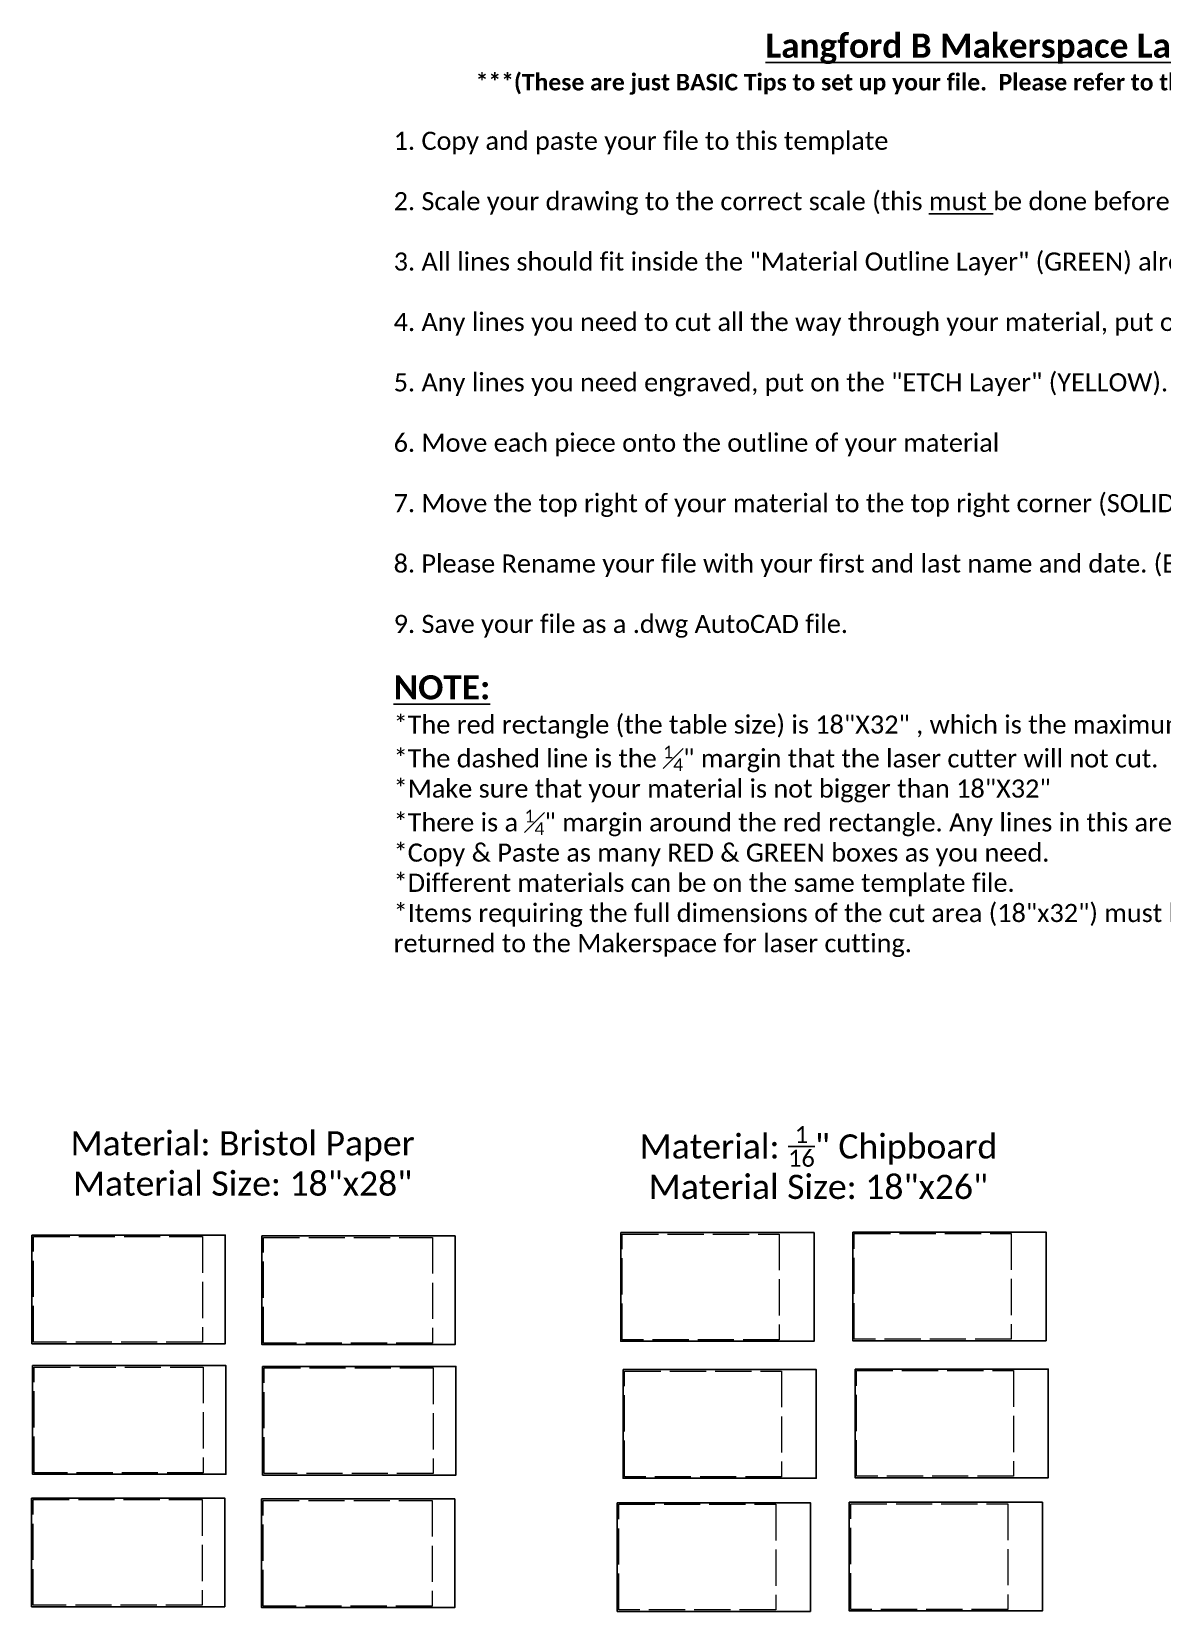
# Model space of a CAD drawing. Header units: inches. Extents: x -1530 to 385, y -443 to 699.
# Drawn here: x -164.4 to 22.8, y 3.2 to 264.9 of the extents above; entities that cross this region are included whole.
import ezdxf

# ---------------------------------------------------------------- set-up
doc = ezdxf.new("R2010")
doc.units = ezdxf.units.IN
doc.header["$LTSCALE"] = 0.5
doc.header["$MEASUREMENT"] = 0
doc.linetypes.add('ACAD_ISO02W100', pattern=[15, 12, -3])
doc.layers.add('01Table', color=1, linetype='Continuous')
doc.layers.add('02Material Outline', color=3, linetype='Continuous', lineweight=0)
doc.styles.get("Standard").update_dxf_attribs({"font": 'arial.ttf'})

msp = doc.modelspace()

# ---------------------------------------------------------------- linework, layer by layer
at = {"layer": '01Table'}
for points in [[(-164.36, 65.57), (-132.36, 65.57), (-132.36, 47.57), (-164.36, 47.57)], [(-126.28, 65.43), (-94.28, 65.43), (-94.28, 47.43), (-126.28, 47.43)], [(-66.85, 65.99), (-34.85, 65.99), (-34.85, 47.99), (-66.85, 47.99)], [(-28.43, 66.06), (3.57, 66.06), (3.57, 48.06), (-28.43, 48.06)], [(-164.24, 43.96), (-132.24, 43.96), (-132.24, 25.96), (-164.24, 25.96)], [(-126.16, 43.82), (-94.16, 43.82), (-94.16, 25.82), (-126.16, 25.82)], [(-66.47, 43.29), (-34.47, 43.29), (-34.47, 25.29), (-66.47, 25.29)], [(-28.05, 43.36), (3.95, 43.36), (3.95, 25.36), (-28.05, 25.36)], [(-164.42, 22.01), (-132.42, 22.01), (-132.42, 4.01), (-164.42, 4.01)], [(-126.33, 21.87), (-94.33, 21.87), (-94.33, 3.87), (-126.33, 3.87)], [(-67.44, 21.24), (-35.44, 21.24), (-35.44, 3.24), (-67.44, 3.24)], [(-29.02, 21.31), (2.98, 21.31), (2.98, 3.31), (-29.02, 3.31)]]:
    msp.add_lwpolyline(points, close=True, dxfattribs=at)
at = {"layer": '02Material Outline', "linetype": 'ACAD_ISO02W100'}
for points in [[(-66.6, 65.74), (-40.6, 65.74), (-40.6, 48.24), (-66.6, 48.24)], [(-28.18, 65.81), (-2.18, 65.81), (-2.18, 48.31), (-28.18, 48.31)], [(-164.11, 65.32), (-136.11, 65.32), (-136.11, 47.82), (-164.11, 47.82)], [(-126.03, 65.18), (-98.03, 65.18), (-98.03, 47.68), (-126.03, 47.68)], [(-163.99, 43.71), (-135.99, 43.71), (-135.99, 26.21), (-163.99, 26.21)], [(-125.91, 43.57), (-97.91, 43.57), (-97.91, 26.07), (-125.91, 26.07)], [(-66.22, 43.04), (-40.22, 43.04), (-40.22, 25.54), (-66.22, 25.54)], [(-27.8, 43.11), (-1.8, 43.11), (-1.8, 25.61), (-27.8, 25.61)], [(-164.17, 21.76), (-136.17, 21.76), (-136.17, 4.26), (-164.17, 4.26)], [(-126.08, 21.62), (-98.08, 21.62), (-98.08, 4.12), (-126.08, 4.12)], [(-67.19, 20.99), (-41.19, 20.99), (-41.19, 3.49), (-67.19, 3.49)], [(-28.77, 21.06), (-2.77, 21.06), (-2.77, 3.56), (-28.77, 3.56)]]:
    msp.add_lwpolyline(points, close=True, dxfattribs=at)

# ---------------------------------------------------------------- texts
at = {"char_height": 3, "width": 249.0637, "attachment_point": 1}
for s, insert in [('\\A1;\\pxqc;{\\fCalibri|b1|i0|c0|p34;\\H1.3333x;\\LLangford B Makerspace Laser Cutter Instructions:\\fCalibri|b0|i0|c0|p34;\\P\\fCalibri|b1|i0|c0|p34;\\H0.68752x;\\l***(These are just BASIC Tips to set up your file.  Please refer to the "Using the Laser Cutter & AutoCAD Template" Document)\\H0.98182x;\\P\\pq*;\\fCalibri|b0|i0|c0|p34;\\H1.1111x;\\P1. Copy and paste your file to this template\\P\\P2. Scale your drawing to the correct scale (this \\Lmust\\l be done before bringing your file to the Woodshop)\\P\\P3. All lines should fit inside the "Material Outline Layer" (GREEN) already drawn for you inside the larger RED rectangle.\\P\\P4. Any lines you need to cut all the way through your material, put on the "Cut Layer" (BLUE).\\P\\P5. Any lines you need engraved, put on the "ETCH Layer" (YELLOW).\\P\\P6. Move each piece onto the outline of your material\\P\\P7. Move the top right of your material to the top right corner (SOLID LINE) of the red box.\\P\\P8. Please Rename your file with your first and last name and date. (Ex. firstname_lastname_MM.DD)\\P\\P9. Save your file as a .dwg AutoCAD file. \\P\\P\\fCalibri|b1|i0|c0|p34;\\H1.3333x;\\LNOTE:\\l\\P\\fCalibri|b0|i0|c0|p34;\\H0.75x;*The red rectangle (the table size) is 18"X32" , which is the maximum size of material the laser cutter can cut.\\P*The dashed line is the \\H0.7x;\\S1#4;\\H1.4286x;" margin that the laser cutter will not cut.\\P*Make sure that your material is not bigger than 18"X32"\\P*There is a \\H0.7x;\\S1#4;\\H1.4286x;" margin around the red rectangle. Any lines in this area will not be cut or etched.\\P*Copy & Paste as many RED & GREEN boxes as you need.\\P*Different materials can be on the same template file.\\P*Items requiring the full dimensions of the cut area (18"x32") must be hand cut from a Full Sheet to those measurements and returned to the Makerspace for laser cutting.\\P }', (-104.46, 264.55)), ('\\A1;\\pxqc;{\\fCalibri|b0|i0|c0|p34;\\H1.3333x;Material: Bristol Paper\\P\\C3;Material Size: 18"x28"\\H0.75003x;\\C32;\\c2648525;\\P\\C256; }', (-254.01, 82.76)), ('\\A1;\\pxqc;{\\fCalibri|b0|i0|c0|p34;\\H1.3333x;Material: \\H0.7x;\\S1/16;\\H1.42857x;" Chipboard\\P\\C3;Material Size: 18"x26"\\H0.75003x;\\C32;\\c2648525;\\P\\C256; }', (-158.66, 83.6))]:
    msp.add_mtext(s, dxfattribs=dict(at, insert=insert))

doc.saveas('drawing.dxf')
